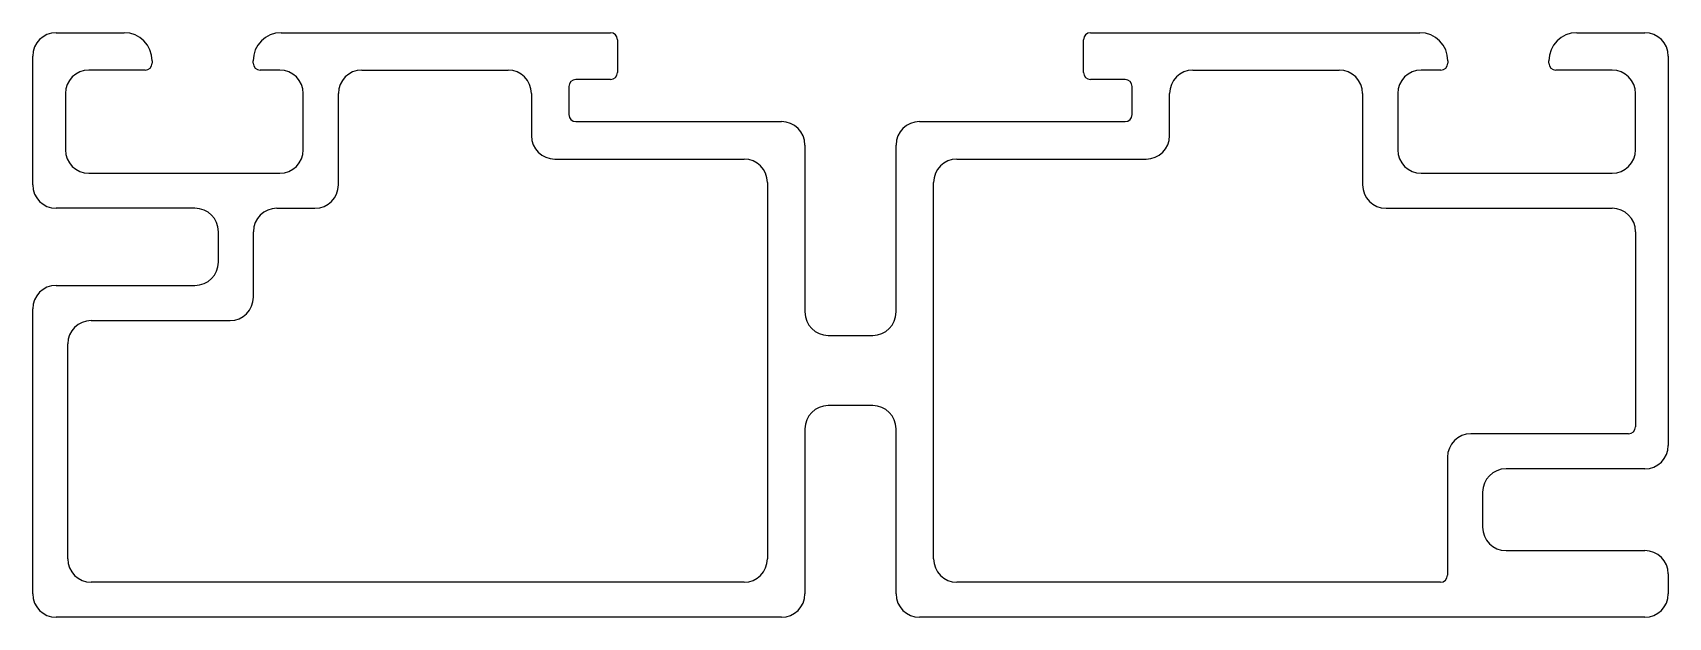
# Model space of a CAD drawing. Extents: x 1.6 to 71.5, y 1.6 to 26.6.
import ezdxf

# ---------------------------------------------------------------- set-up
doc = ezdxf.new("R2010")
doc.units = 0
doc.layers.get('0').update_dxf_attribs({"linetype": 'CONTINUOUS'})

msp = doc.modelspace()

# ---------------------------------------------------------------- linework, layer by layer
for p, q in [((2.606, 26.632), (5.512, 26.632)), ((12.226, 26.632), (26.296, 26.632)), ((46.817, 26.632), (60.887, 26.632)), ((67.601, 26.632), (70.506, 26.632)), ((26.596, 26.332), (26.596, 24.932)), ((46.517, 24.932), (46.517, 26.332)), ((1.606, 20.122), (1.606, 25.632)), ((6.712, 25.432), (6.712, 25.332)), ((11.026, 25.332), (11.026, 25.432)), ((62.087, 25.432), (62.087, 25.332)), ((66.401, 25.332), (66.401, 25.432)), ((71.506, 25.632), (71.506, 8.98)), ((6.412, 25.032), (4.006, 25.032)), ((12.169, 25.032), (11.326, 25.032)), ((15.669, 25.032), (21.922, 25.032)), ((26.296, 24.632), (24.822, 24.632)), ((48.291, 24.632), (46.817, 24.632)), ((51.191, 25.032), (57.443, 25.032)), ((61.787, 25.032), (60.943, 25.032)), ((69.106, 25.032), (66.701, 25.032)), ((3.006, 24.032), (3.006, 21.622)), ((13.169, 21.622), (13.169, 24.032)), ((14.669, 20.122), (14.669, 24.032)), ((22.922, 24.032), (22.922, 22.229)), ((24.522, 24.332), (24.522, 23.129)), ((48.591, 23.129), (48.591, 24.332)), ((50.191, 22.229), (50.191, 24.032)), ((58.443, 24.032), (58.443, 20.122)), ((59.943, 24.032), (59.943, 21.622)), ((70.106, 21.622), (70.106, 24.032)), ((24.822, 22.829), (33.606, 22.829)), ((39.506, 22.829), (48.291, 22.829)), ((34.606, 21.829), (34.606, 14.688)), ((38.506, 14.688), (38.506, 21.829)), ((23.922, 21.229), (32.006, 21.229)), ((41.106, 21.229), (49.191, 21.229)), ((4.006, 20.622), (12.169, 20.622)), ((60.943, 20.622), (69.106, 20.622)), ((33.006, 20.229), (33.006, 4.132)), ((40.106, 4.132), (40.106, 20.229)), ((8.54, 19.122), (2.606, 19.122)), ((12.04, 19.122), (13.669, 19.122)), ((59.443, 19.122), (69.106, 19.122)), ((9.54, 16.822), (9.54, 18.122)), ((11.04, 15.322), (11.04, 18.122)), ((70.106, 18.122), (70.106, 9.78)), ((2.606, 15.822), (8.54, 15.822)), ((1.606, 2.632), (1.606, 14.822)), ((4.106, 14.322), (10.04, 14.322)), ((3.106, 4.132), (3.106, 13.322)), ((35.606, 13.688), (37.506, 13.688)), ((37.506, 10.688), (35.606, 10.688)), ((34.606, 9.688), (34.606, 2.632)), ((38.506, 2.632), (38.506, 9.688)), ((69.806, 9.48), (63.071, 9.48)), ((62.071, 8.48), (62.071, 3.432)), ((70.506, 7.98), (64.571, 7.98)), ((63.571, 6.98), (63.571, 5.487)), ((64.571, 4.487), (70.506, 4.487)), ((32.006, 3.132), (4.106, 3.132)), ((61.771, 3.132), (41.106, 3.132)), ((71.506, 3.487), (71.506, 2.632)), ((33.606, 1.632), (2.606, 1.632)), ((70.506, 1.632), (39.506, 1.632))]:
    msp.add_line(p, q)
for centre, radius, start, end in [((2.606, 25.632), 1, 90, 180), ((5.512, 25.432), 1.2, 0, 90), ((12.226, 25.432), 1.2, 90, 180), ((26.296, 26.332), 0.3, 360, 90), ((46.817, 26.332), 0.3, 90, 180), ((60.887, 25.432), 1.2, 0, 90), ((67.601, 25.432), 1.2, 90, 180), ((70.506, 25.632), 1, 360, 90), ((6.412, 25.332), 0.3, 270, 0), ((11.326, 25.332), 0.3, 180, 270), ((61.787, 25.332), 0.3, 270, 0), ((66.701, 25.332), 0.3, 180, 270), ((4.006, 24.032), 1, 90, 180), ((12.169, 24.032), 1, 0, 90), ((15.669, 24.032), 1, 90, 180), ((21.922, 24.032), 1, 360, 90), ((24.822, 24.332), 0.3, 90, 180), ((26.296, 24.932), 0.3, 270, 0), ((46.817, 24.932), 0.3, 180, 270), ((48.291, 24.332), 0.3, 0, 90), ((51.191, 24.032), 1, 90, 180), ((57.443, 24.032), 1, 0, 90), ((60.943, 24.032), 1, 90, 180), ((69.106, 24.032), 1, 0, 90), ((24.822, 23.129), 0.3, 180, 270), ((48.291, 23.129), 0.3, 270, 0), ((33.606, 21.829), 1, 360, 90), ((39.506, 21.829), 1, 90, 180), ((23.922, 22.229), 1, 180, 270), ((49.191, 22.229), 1, 270, 360), ((4.006, 21.622), 1, 180, 270), ((12.169, 21.622), 1, 270, 0), ((32.006, 20.229), 1, 0, 90), ((41.106, 20.229), 1, 90, 180), ((60.943, 21.622), 1, 180, 270), ((69.106, 21.622), 1, 270, 0), ((2.606, 20.122), 1, 180, 270), ((13.669, 20.122), 1, 270, 360), ((59.443, 20.122), 1, 180, 270), ((8.54, 18.122), 1, 0, 90), ((12.04, 18.122), 1, 90, 180), ((69.106, 18.122), 1, 0, 90), ((8.54, 16.822), 1, 270, 360), ((2.606, 14.822), 1, 90, 180), ((10.04, 15.322), 1, 270, 0), ((35.606, 14.688), 1, 180, 270), ((37.506, 14.688), 1, 270, 0), ((4.106, 13.322), 1, 90, 180), ((35.606, 9.688), 1, 90, 180), ((37.506, 9.688), 1, 0, 90), ((63.071, 8.48), 1, 90, 180), ((69.806, 9.78), 0.3, 270, 0), ((70.506, 8.98), 1, 270, 0), ((64.571, 6.98), 1, 90, 180), ((64.571, 5.487), 1, 180, 270), ((70.506, 3.487), 1, 360, 90), ((4.106, 4.132), 1, 180, 270), ((32.006, 4.132), 1, 270, 360), ((41.106, 4.132), 1, 180, 270), ((61.771, 3.432), 0.3, 270, 0), ((2.606, 2.632), 1, 180, 270), ((33.606, 2.632), 1, 270, 0), ((39.506, 2.632), 1, 180, 270), ((70.506, 2.632), 1, 270, 0)]:
    msp.add_arc(centre, radius, start, end)

doc.saveas('drawing.dxf')
